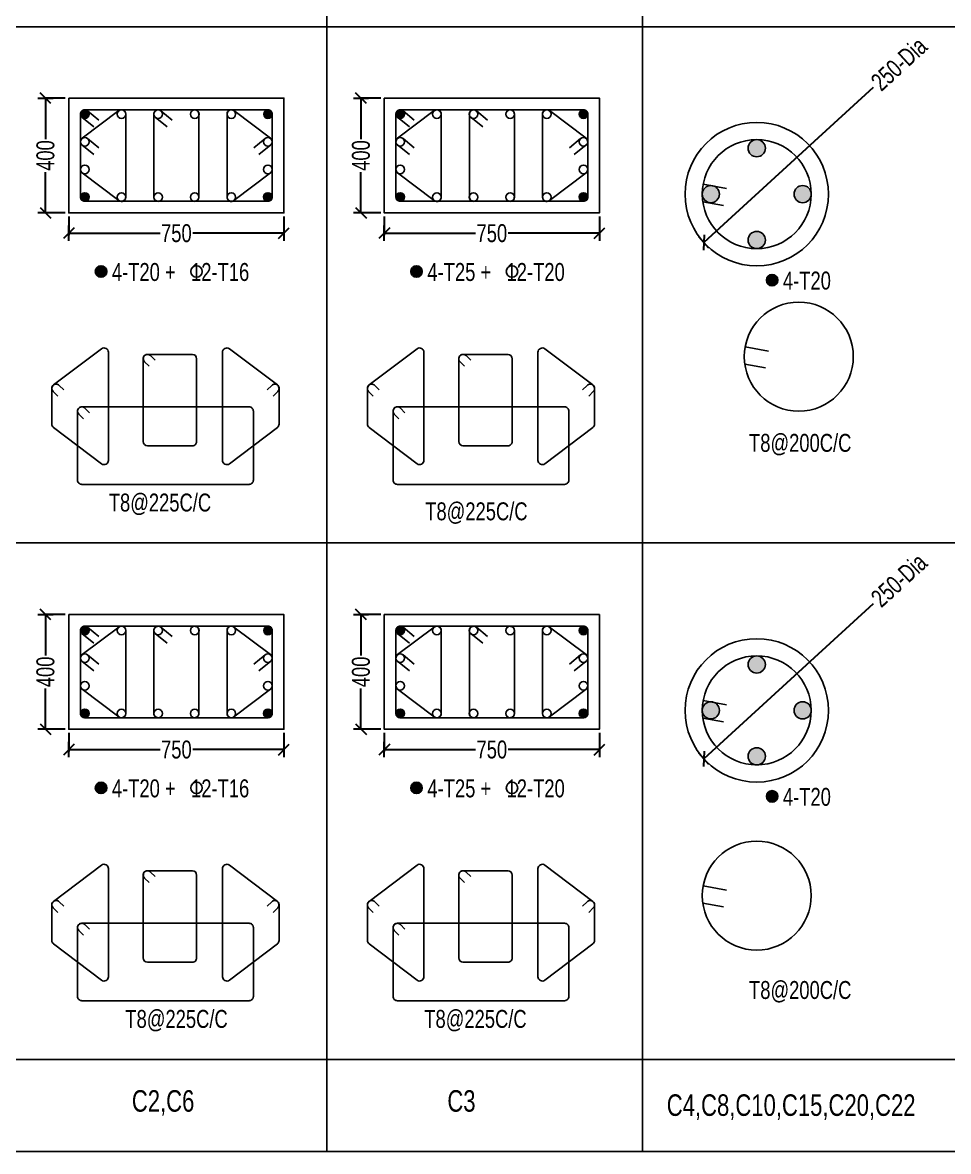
# Model space of a CAD drawing. Header units: millimetres. Extents: x 356 to 40629, y 2483 to 64847.
# Drawn here: x 21297 to 24525, y 11803 to 15738 of the extents above; entities that cross this region are included whole.
import ezdxf

# ---------------------------------------------------------------- set-up
doc = ezdxf.new("R2010")
doc.units = ezdxf.units.MM
for name, color, linetype in [('COL', 5, 'Continuous'), ('S-TIES', 3, 'Continuous'), ('Structural', 5, 'Continuous'), ('TABLE', 11, 'Continuous'), ('TXT3', 6, 'Continuous')]:
    doc.layers.add(name, color=color, linetype=linetype)
doc.layers.add('STR-COL-DIM', color=8, linetype='Continuous', lineweight=18)
doc.layers.add('STR-LEVEL TEXT', color=110, linetype='Continuous', lineweight=30)
doc.styles.add('SOBHA', font='swisscl.ttf')
doc.styles.add('sobha sed', font='swisscl.ttf')
doc.dimstyles.new('S-25', dxfattribs={"dimscale": 25, "dimtxt": 2.5, "dimasz": 1.5, "dimexe": 0.25, "dimexo": 0.5, "dimgap": 0.1, "dimtad": 0, "dimdec": 0, "dimrnd": 0.0005, "dimzin": 0, "dimdsep": 46, "dimtxsty": 'SOBHA', "dimblk": 'OBLIQUE', "dimcen": 0.09, "dimclrd": 8, "dimclre": 8, "dimclrt": 6, "dimadec": 0, "dimazin": 0, "dimtfac": 1, "dimtdec": 0, "dimtofl": 0, "dimtmove": 0, "dimatfit": 3, "dimfxl": 0.18, "dimtolj": 1, "dimtzin": 0, "dimlwd": -1, "dimlwe": -1, "dimarcsym": 0})

# ---------------------------------------------------------------- blocks, each defined once
blk = doc.blocks.new('_Oblique')
at = {"color": 0, "linetype": 'ByBlock', "lineweight": -2}
for p, q in [((-0.5, -0.5), (0.5, 0.5)), ((0, 0.71), (0, -0.71))]:
    blk.add_line(p, q, dxfattribs=at)
blk = doc.blocks.new('*D338')
at = {"layer": 'STR-LEVEL TEXT', "color": 8, "transparency": 16777216}
for p, q in [((21445.3, 13674.4), (21370.2, 13674.4)), ((21376.5, 13674.4), (21376.5, 13531.9)), ((21376.5, 13274.4), (21376.5, 13416.9)), ((21445.3, 13274.4), (21370.2, 13274.4))]:
    blk.add_line(p, q, dxfattribs=at)
at = {"layer": 'STR-LEVEL TEXT', "color": 8, "transparency": 16777216, "xscale": 37.5, "yscale": 37.5, "zscale": 37.5}
for p, rotation in [((21376.5, 13674.4), 90), ((21376.5, 13274.4), 270)]:
    blk.add_blockref('_Oblique', p, dxfattribs=dict(at, rotation=rotation))
at = {"layer": 'STR-LEVEL TEXT', "color": 6, "transparency": 16777216, "insert": (21376.5, 13474.4), "char_height": 62.5, "attachment_point": 5, "rotation": 90, "style": 'SOBHA'}
blk.add_mtext('\\A1;400', dxfattribs=at)
blk = doc.blocks.new('*D339')
at = {"layer": 'STR-LEVEL TEXT', "color": 8, "transparency": 16777216}
for p, q in [((21457.8, 13261.9), (21457.8, 13197.1)), ((22207.8, 13261.9), (22207.8, 13197.1)), ((21457.8, 13203.4), (21775.9, 13203.4)), ((22207.8, 13203.4), (21889.8, 13203.4))]:
    blk.add_line(p, q, dxfattribs=at)
at = {"layer": 'STR-LEVEL TEXT', "color": 8, "transparency": 16777216, "xscale": 37.5, "yscale": 37.5, "zscale": 37.5, "rotation": 180}
blk.add_blockref('_Oblique', (21457.8, 13203.4), dxfattribs=at)
at = {"layer": 'STR-LEVEL TEXT', "color": 8, "transparency": 16777216, "xscale": 37.5, "yscale": 37.5, "zscale": 37.5}
blk.add_blockref('_Oblique', (22207.8, 13203.4), dxfattribs=at)
at = {"layer": 'STR-LEVEL TEXT', "color": 6, "transparency": 16777216, "insert": (21832.8, 13203.4), "char_height": 62.5, "attachment_point": 5, "style": 'SOBHA'}
blk.add_mtext('\\A1;750', dxfattribs=at)
blk = doc.blocks.new('*D606')
at = {"layer": 'STR-LEVEL TEXT', "color": 8, "transparency": 16777216}
for p, q in [((21445.3, 15474.6), (21370.2, 15474.6)), ((21376.5, 15474.6), (21376.5, 15332.1)), ((21376.5, 15074.6), (21376.5, 15217.1)), ((21445.3, 15074.6), (21370.2, 15074.6))]:
    blk.add_line(p, q, dxfattribs=at)
at = {"layer": 'STR-LEVEL TEXT', "color": 8, "transparency": 16777216, "xscale": 37.5, "yscale": 37.5, "zscale": 37.5}
for p, rotation in [((21376.5, 15474.6), 90), ((21376.5, 15074.6), 270)]:
    blk.add_blockref('_Oblique', p, dxfattribs=dict(at, rotation=rotation))
at = {"layer": 'STR-LEVEL TEXT', "color": 6, "transparency": 16777216, "insert": (21376.5, 15274.6), "char_height": 62.5, "attachment_point": 5, "rotation": 90, "style": 'SOBHA'}
blk.add_mtext('\\A1;400', dxfattribs=at)
blk = doc.blocks.new('*D607')
at = {"layer": 'STR-LEVEL TEXT', "color": 8, "transparency": 16777216}
for p, q in [((21457.8, 15062.1), (21457.8, 14997.3)), ((22207.8, 15062.1), (22207.8, 14997.3)), ((21457.8, 15003.5), (21775.9, 15003.5)), ((22207.8, 15003.5), (21889.8, 15003.5))]:
    blk.add_line(p, q, dxfattribs=at)
at = {"layer": 'STR-LEVEL TEXT', "color": 8, "transparency": 16777216, "xscale": 37.5, "yscale": 37.5, "zscale": 37.5, "rotation": 180}
blk.add_blockref('_Oblique', (21457.8, 15003.5), dxfattribs=at)
at = {"layer": 'STR-LEVEL TEXT', "color": 8, "transparency": 16777216, "xscale": 37.5, "yscale": 37.5, "zscale": 37.5}
blk.add_blockref('_Oblique', (22207.8, 15003.5), dxfattribs=at)
at = {"layer": 'STR-LEVEL TEXT', "color": 6, "transparency": 16777216, "insert": (21832.8, 15003.5), "char_height": 62.5, "attachment_point": 5, "style": 'SOBHA'}
blk.add_mtext('\\A1;750', dxfattribs=at)
blk = doc.blocks.new('*D608')
at = {"layer": 'STR-LEVEL TEXT', "color": 8, "transparency": 16777216}
for p, q in [((22545.3, 13674.4), (22470.2, 13674.4)), ((22476.5, 13674.4), (22476.5, 13531.9)), ((22476.5, 13274.4), (22476.5, 13416.9)), ((22545.3, 13274.4), (22470.2, 13274.4))]:
    blk.add_line(p, q, dxfattribs=at)
at = {"layer": 'STR-LEVEL TEXT', "color": 8, "transparency": 16777216, "xscale": 37.5, "yscale": 37.5, "zscale": 37.5}
for p, rotation in [((22476.5, 13674.4), 90), ((22476.5, 13274.4), 270)]:
    blk.add_blockref('_Oblique', p, dxfattribs=dict(at, rotation=rotation))
at = {"layer": 'STR-LEVEL TEXT', "color": 6, "transparency": 16777216, "insert": (22476.5, 13474.4), "char_height": 62.5, "attachment_point": 5, "rotation": 90, "style": 'SOBHA'}
blk.add_mtext('\\A1;400', dxfattribs=at)
blk = doc.blocks.new('*D609')
at = {"layer": 'STR-LEVEL TEXT', "color": 8, "transparency": 16777216}
for p, q in [((22557.8, 13261.9), (22557.8, 13197.1)), ((23307.8, 13261.9), (23307.8, 13197.1)), ((22557.8, 13203.4), (22875.9, 13203.4)), ((23307.8, 13203.4), (22989.8, 13203.4))]:
    blk.add_line(p, q, dxfattribs=at)
at = {"layer": 'STR-LEVEL TEXT', "color": 8, "transparency": 16777216, "xscale": 37.5, "yscale": 37.5, "zscale": 37.5, "rotation": 180}
blk.add_blockref('_Oblique', (22557.8, 13203.4), dxfattribs=at)
at = {"layer": 'STR-LEVEL TEXT', "color": 8, "transparency": 16777216, "xscale": 37.5, "yscale": 37.5, "zscale": 37.5}
blk.add_blockref('_Oblique', (23307.8, 13203.4), dxfattribs=at)
at = {"layer": 'STR-LEVEL TEXT', "color": 6, "transparency": 16777216, "insert": (22932.8, 13203.4), "char_height": 62.5, "attachment_point": 5, "style": 'SOBHA'}
blk.add_mtext('\\A1;750', dxfattribs=at)
blk = doc.blocks.new('*D610')
at = {"layer": 'STR-LEVEL TEXT', "color": 8, "transparency": 16777216}
for p, q in [((22545.3, 15474.6), (22470.2, 15474.6)), ((22476.5, 15474.6), (22476.5, 15332.1)), ((22476.5, 15074.6), (22476.5, 15217.1)), ((22545.3, 15074.6), (22470.2, 15074.6))]:
    blk.add_line(p, q, dxfattribs=at)
at = {"layer": 'STR-LEVEL TEXT', "color": 8, "transparency": 16777216, "xscale": 37.5, "yscale": 37.5, "zscale": 37.5}
for p, rotation in [((22476.5, 15474.6), 90), ((22476.5, 15074.6), 270)]:
    blk.add_blockref('_Oblique', p, dxfattribs=dict(at, rotation=rotation))
at = {"layer": 'STR-LEVEL TEXT', "color": 6, "transparency": 16777216, "insert": (22476.5, 15274.6), "char_height": 62.5, "attachment_point": 5, "rotation": 90, "style": 'SOBHA'}
blk.add_mtext('\\A1;400', dxfattribs=at)
blk = doc.blocks.new('*D611')
at = {"layer": 'STR-LEVEL TEXT', "color": 8, "transparency": 16777216}
for p, q in [((22557.8, 15062.1), (22557.8, 14997.3)), ((23307.8, 15062.1), (23307.8, 14997.3)), ((22557.8, 15003.5), (22875.9, 15003.5)), ((23307.8, 15003.5), (22989.8, 15003.5))]:
    blk.add_line(p, q, dxfattribs=at)
at = {"layer": 'STR-LEVEL TEXT', "color": 8, "transparency": 16777216, "xscale": 37.5, "yscale": 37.5, "zscale": 37.5, "rotation": 180}
blk.add_blockref('_Oblique', (22557.8, 15003.5), dxfattribs=at)
at = {"layer": 'STR-LEVEL TEXT', "color": 8, "transparency": 16777216, "xscale": 37.5, "yscale": 37.5, "zscale": 37.5}
blk.add_blockref('_Oblique', (23307.8, 15003.5), dxfattribs=at)
at = {"layer": 'STR-LEVEL TEXT', "color": 6, "transparency": 16777216, "insert": (22932.8, 15003.5), "char_height": 62.5, "attachment_point": 5, "style": 'SOBHA'}
blk.add_mtext('\\A1;750', dxfattribs=at)
blk = doc.blocks.new('*D405')
at = {"layer": 'STR-LEVEL TEXT', "color": 8, "transparency": 16777216}
blk.add_line((24262.7, 15511.6), (23671.9, 14971.2), dxfattribs=at)
at = {"layer": 'STR-LEVEL TEXT', "color": 8, "transparency": 16777216, "xscale": 37.5, "yscale": 37.5, "zscale": 37.5, "rotation": 222.449243171066}
blk.add_blockref('_Oblique', (23671.9, 14971.2), dxfattribs=at)
at = {"layer": 'STR-LEVEL TEXT', "color": 6, "transparency": 16777216, "insert": (24352.6, 15593.8), "char_height": 62.5, "attachment_point": 5, "rotation": 42.4492, "style": 'SOBHA'}
blk.add_mtext('\\A1;250-Dia', dxfattribs=at)
blk = doc.blocks.new('*D413')
at = {"layer": 'STR-LEVEL TEXT', "color": 8, "transparency": 16777216}
blk.add_line((24262.7, 13711.8), (23671.9, 13171.4), dxfattribs=at)
at = {"layer": 'STR-LEVEL TEXT', "color": 8, "transparency": 16777216, "xscale": 37.5, "yscale": 37.5, "zscale": 37.5, "rotation": 222.4492431710646}
blk.add_blockref('_Oblique', (23671.9, 13171.4), dxfattribs=at)
at = {"layer": 'STR-LEVEL TEXT', "color": 6, "transparency": 16777216, "insert": (24352.6, 13794), "char_height": 62.5, "attachment_point": 5, "rotation": 42.4492, "style": 'SOBHA'}
blk.add_mtext('\\A1;250-Dia', dxfattribs=at)

msp = doc.modelspace()

# ---------------------------------------------------------------- hatches: boundary and pattern name
at = {"layer": 'S-TIES', "ltscale": 7}
h = msp.add_hatch(color=256, dxfattribs=at)
h.dxf.hatch_style = 1
edge = h.paths.add_edge_path()
edge.add_arc((21513.4, 15419.1), 15, 0, 360)
h = msp.add_hatch(color=256, dxfattribs=at)
h.dxf.hatch_style = 1
edge = h.paths.add_edge_path()
edge.add_arc((22152.3, 15419.1), 15, 0, 360)
h = msp.add_hatch(color=256, dxfattribs=at)
h.dxf.hatch_style = 1
edge = h.paths.add_edge_path()
edge.add_arc((22613.4, 15419.1), 15, 0, 360)
h = msp.add_hatch(color=256, dxfattribs=at)
h.dxf.hatch_style = 1
edge = h.paths.add_edge_path()
edge.add_arc((23252.3, 15419.1), 15, 0, 360)
h = msp.add_hatch(color=256, dxfattribs=at)
h.dxf.hatch_style = 1
edge = h.paths.add_edge_path()
edge.add_arc((23856.4, 15300), 30, 0, 360)
h = msp.add_hatch(color=256, dxfattribs=at)
h.dxf.hatch_style = 1
edge = h.paths.add_edge_path()
edge.add_arc((23696.4, 15140), 30, 0, 360)
h = msp.add_hatch(color=256, dxfattribs=at)
h.dxf.hatch_style = 1
edge = h.paths.add_edge_path()
edge.add_arc((24016.4, 15140), 30, 0, 360)
h = msp.add_hatch(color=256, dxfattribs=at)
h.dxf.hatch_style = 1
edge = h.paths.add_edge_path()
edge.add_arc((21513.5, 15130), 15, 0, 360)
h = msp.add_hatch(color=256, dxfattribs=at)
h.dxf.hatch_style = 1
edge = h.paths.add_edge_path()
edge.add_arc((22152.2, 15130), 15, 0, 360)
h = msp.add_hatch(color=256, dxfattribs=at)
h.dxf.hatch_style = 1
edge = h.paths.add_edge_path()
edge.add_arc((22613.5, 15130), 15, 0, 360)
h = msp.add_hatch(color=256, dxfattribs=at)
h.dxf.hatch_style = 1
edge = h.paths.add_edge_path()
edge.add_arc((23252.2, 15130), 15, 0, 360)
h = msp.add_hatch(color=256, dxfattribs=at)
h.dxf.hatch_style = 1
edge = h.paths.add_edge_path()
edge.add_arc((23856.4, 14980), 30, 0, 360)
h = msp.add_hatch(color=256, dxfattribs=at)
h.dxf.hatch_style = 1
edge = h.paths.add_edge_path()
edge.add_arc((21570.3, 14870.1), 20, 0, 360)
h = msp.add_hatch(color=256, dxfattribs=at)
h.dxf.hatch_style = 1
edge = h.paths.add_edge_path()
edge.add_arc((22670.3, 14870.1), 20, 0, 360)
h = msp.add_hatch(color=256, dxfattribs=at)
h.dxf.hatch_style = 1
edge = h.paths.add_edge_path()
edge.add_arc((23909.9, 14840.2), 20, 0, 360)
h = msp.add_hatch(color=256, dxfattribs=at)
h.dxf.hatch_style = 1
edge = h.paths.add_edge_path()
edge.add_arc((21513.4, 13618.9), 15, 0, 360)
h = msp.add_hatch(color=256, dxfattribs=at)
h.dxf.hatch_style = 1
edge = h.paths.add_edge_path()
edge.add_arc((22152.3, 13618.9), 15, 0, 360)
h = msp.add_hatch(color=256, dxfattribs=at)
h.dxf.hatch_style = 1
edge = h.paths.add_edge_path()
edge.add_arc((22613.4, 13618.9), 15, 0, 360)
h = msp.add_hatch(color=256, dxfattribs=at)
h.dxf.hatch_style = 1
edge = h.paths.add_edge_path()
edge.add_arc((23252.3, 13618.9), 15, 0, 360)
h = msp.add_hatch(color=256, dxfattribs=at)
h.dxf.hatch_style = 1
edge = h.paths.add_edge_path()
edge.add_arc((23856.4, 13500.2), 30, 0, 360)
h = msp.add_hatch(color=256, dxfattribs=at)
h.dxf.hatch_style = 1
edge = h.paths.add_edge_path()
edge.add_arc((21513.5, 13329.8), 15, 0, 360)
h = msp.add_hatch(color=256, dxfattribs=at)
h.dxf.hatch_style = 1
edge = h.paths.add_edge_path()
edge.add_arc((22152.2, 13329.8), 15, 0, 360)
h = msp.add_hatch(color=256, dxfattribs=at)
h.dxf.hatch_style = 1
edge = h.paths.add_edge_path()
edge.add_arc((22613.5, 13329.8), 15, 0, 360)
h = msp.add_hatch(color=256, dxfattribs=at)
h.dxf.hatch_style = 1
edge = h.paths.add_edge_path()
edge.add_arc((23252.2, 13329.8), 15, 0, 360)
h = msp.add_hatch(color=256, dxfattribs=at)
h.dxf.hatch_style = 1
edge = h.paths.add_edge_path()
edge.add_arc((23696.4, 13340.2), 30, 0, 360)
h = msp.add_hatch(color=256, dxfattribs=at)
h.dxf.hatch_style = 1
edge = h.paths.add_edge_path()
edge.add_arc((24016.4, 13340.2), 30, 0, 360)
h = msp.add_hatch(color=256, dxfattribs=at)
h.dxf.hatch_style = 1
edge = h.paths.add_edge_path()
edge.add_arc((23856.4, 13180.2), 30, 0, 360)
h = msp.add_hatch(color=256, dxfattribs=at)
h.dxf.hatch_style = 1
edge = h.paths.add_edge_path()
edge.add_arc((21570.3, 13069.9), 20, 0, 360)
h = msp.add_hatch(color=256, dxfattribs=at)
h.dxf.hatch_style = 1
edge = h.paths.add_edge_path()
edge.add_arc((22670.3, 13069.9), 20, 0, 360)
h = msp.add_hatch(color=256, dxfattribs=at)
h.dxf.hatch_style = 1
edge = h.paths.add_edge_path()
edge.add_arc((23909.9, 13040.4), 20, 0, 360)

# ---------------------------------------------------------------- linework, layer by layer
at = {"layer": 'COL', "elevation": 0}
for points in [[(21457.8, 15474.6), (22207.8, 15474.6), (22207.8, 15074.6), (21457.8, 15074.6)], [(22557.8, 15474.6), (23307.8, 15474.6), (23307.8, 15074.6), (22557.8, 15074.6)], [(21457.8, 13674.4), (22207.8, 13674.4), (22207.8, 13274.4), (21457.8, 13274.4)], [(22557.8, 13674.4), (23307.8, 13674.4), (23307.8, 13274.4), (22557.8, 13274.4)]]:
    msp.add_lwpolyline(points, close=True, dxfattribs=at)
at = {"layer": 'S-TIES', "ltscale": 7}
for p, q in [((23669.5, 15174.2, 0), (23750.6, 15159.4, 0)), ((23668.3, 15113.4, 0), (23740, 15100.3, 0)), ((23816.1, 14607.7, 0), (23897.2, 14593, 0)), ((23814.8, 14546.9, 0), (23886.6, 14533.9, 0)), ((23669.5, 13374.3, 0), (23750.6, 13359.6, 0)), ((23668.3, 13313.6, 0), (23740, 13300.5, 0)), ((23669.5, 12728.6, 0), (23750.6, 12713.9, 0)), ((23668.3, 12667.9, 0), (23740, 12654.8, 0))]:
    msp.add_line(p, q, dxfattribs=at)
at = {"layer": 'S-TIES', "ltscale": 7, "elevation": 0}
for points in [[(21656.2, 15419.1), (21656.2, 15129.6, -0.619608), (21632.2, 15117.6), (21504.4, 15214.4, -0.234772), (21498.5, 15226.3), (21498.4, 15322.7, -0.23547), (21504.4, 15334.7), (21632.2, 15431.1, -0.618942)], [(21513.5, 15115), (22152.3, 15115, 0.414214), (22167.3, 15130), (22167.3, 15419.1, 0.414214), (22152.3, 15434.1), (21513.5, 15434.1, 0.414214), (21498.5, 15419.1), (21498.5, 15130, 0.414214)], [(21769.4, 15433.7), (21896.4, 15433.7, -0.414214), (21911.4, 15418.7), (21911.4, 15130, -0.414214), (21896.4, 15115), (21769.4, 15115, -0.414214), (21754.4, 15130), (21754.4, 15418.7, -0.414214)], [(22009.4, 15419.1), (22009.5, 15129.6, 0.619608), (22033.5, 15117.6), (22161.3, 15214.4, 0.234772), (22167.2, 15226.3), (22167.2, 15322.7, 0.23547), (22161.3, 15334.7), (22033.5, 15431.1, 0.618942)], [(22756.2, 15419.1), (22756.2, 15129.6, -0.619608), (22732.2, 15117.6), (22604.4, 15214.4, -0.234772), (22598.5, 15226.3), (22598.4, 15322.7, -0.23547), (22604.4, 15334.7), (22732.2, 15431.1, -0.618942)], [(22613.5, 15115), (23252.3, 15115, 0.414214), (23267.3, 15130), (23267.3, 15419.1, 0.414214), (23252.3, 15434.1), (22613.5, 15434.1, 0.414214), (22598.5, 15419.1), (22598.5, 15130, 0.414214)], [(22869.4, 15433.7), (22996.4, 15433.7, -0.414214), (23011.4, 15418.7), (23011.4, 15130, -0.414214), (22996.4, 15115), (22869.4, 15115, -0.414214), (22854.4, 15130), (22854.4, 15418.7, -0.414214)], [(23109.4, 15419.1), (23109.5, 15129.6, 0.619608), (23133.5, 15117.6), (23261.3, 15214.4, 0.234772), (23267.2, 15226.3), (23267.2, 15322.7, 0.23547), (23261.3, 15334.7), (23133.5, 15431.1, 0.618942)], [(21596, 14588.8), (21596, 14211.9, -0.619608), (21571.9, 14199.9), (21404.7, 14326.5, -0.234772), (21398.8, 14338.5), (21398.8, 14462.7, -0.23547), (21404.7, 14474.7), (21572, 14600.8, -0.618942)], [(21993.7, 14588.8), (21993.7, 14211.9, 0.619608), (22017.8, 14199.9), (22185, 14326.5, 0.234772), (22190.9, 14338.5), (22190.9, 14462.7, 0.23547), (22185, 14474.7), (22017.7, 14600.8, 0.618942)], [(22696, 14588.8), (22696, 14211.9, -0.619608), (22671.9, 14199.9), (22504.7, 14326.5, -0.234772), (22498.8, 14338.5), (22498.8, 14462.7, -0.23547), (22504.7, 14474.7), (22672, 14600.8, -0.618942)], [(23093.7, 14588.8), (23093.7, 14211.9, 0.619608), (23117.8, 14199.9), (23285, 14326.5, 0.234772), (23290.9, 14338.5), (23290.9, 14462.7, 0.23547), (23285, 14474.7), (23117.7, 14600.8, 0.618942)], [(21732.4, 14581.3), (21888.6, 14581.3, -0.414166), (21903.6, 14566.3), (21903.6, 14277.3, -0.414262), (21888.6, 14262.2), (21732.5, 14262.2, -0.414166), (21717.5, 14277.2), (21717.4, 14566.3, -0.414262)], [(22832.4, 14581.3), (22988.6, 14581.3, -0.414166), (23003.6, 14566.3), (23003.6, 14277.3, -0.414262), (22988.6, 14262.2), (22832.5, 14262.2, -0.414166), (22817.5, 14277.2), (22817.4, 14566.3, -0.414262)], [(21503.3, 14398.2), (22086.4, 14398.2, -0.414214), (22101.4, 14383.2), (22101.4, 14143.2, -0.414214), (22086.4, 14128.2), (21503.3, 14128.2, -0.414214), (21488.3, 14143.2), (21488.3, 14383.2, -0.414214)], [(22603.3, 14398.2), (23186.4, 14398.2, -0.414214), (23201.4, 14383.2), (23201.4, 14143.2, -0.414214), (23186.4, 14128.2), (22603.3, 14128.2, -0.414214), (22588.3, 14143.2), (22588.3, 14383.2, -0.414214)], [(21656.2, 13618.9), (21656.2, 13329.4, -0.619608), (21632.2, 13317.5), (21504.4, 13414.2, -0.234772), (21498.5, 13426.2), (21498.4, 13522.5, -0.23547), (21504.4, 13534.5), (21632.2, 13630.9, -0.618942)], [(21513.5, 13314.8), (22152.3, 13314.8, 0.414214), (22167.3, 13329.8), (22167.3, 13618.9, 0.414214), (22152.3, 13633.9), (21513.5, 13633.9, 0.414214), (21498.5, 13618.9), (21498.5, 13329.8, 0.414214)], [(21769.4, 13633.5), (21896.4, 13633.5, -0.414214), (21911.4, 13618.5), (21911.4, 13329.8, -0.414214), (21896.4, 13314.8), (21769.4, 13314.8, -0.414214), (21754.4, 13329.8), (21754.4, 13618.5, -0.414214)], [(22009.4, 13618.9), (22009.5, 13329.4, 0.619608), (22033.5, 13317.5), (22161.3, 13414.2, 0.234772), (22167.2, 13426.2), (22167.2, 13522.5, 0.23547), (22161.3, 13534.5), (22033.5, 13630.9, 0.618942)], [(22756.2, 13618.9), (22756.2, 13329.4, -0.619608), (22732.2, 13317.5), (22604.4, 13414.2, -0.234772), (22598.5, 13426.2), (22598.4, 13522.5, -0.23547), (22604.4, 13534.5), (22732.2, 13630.9, -0.618942)], [(22613.5, 13314.8), (23252.3, 13314.8, 0.414214), (23267.3, 13329.8), (23267.3, 13618.9, 0.414214), (23252.3, 13633.9), (22613.5, 13633.9, 0.414214), (22598.5, 13618.9), (22598.5, 13329.8, 0.414214)], [(22869.4, 13633.5), (22996.4, 13633.5, -0.414214), (23011.4, 13618.5), (23011.4, 13329.8, -0.414214), (22996.4, 13314.8), (22869.4, 13314.8, -0.414214), (22854.4, 13329.8), (22854.4, 13618.5, -0.414214)], [(23109.4, 13618.9), (23109.5, 13329.4, 0.619608), (23133.5, 13317.5), (23261.3, 13414.2, 0.234772), (23267.2, 13426.2), (23267.2, 13522.5, 0.23547), (23261.3, 13534.5), (23133.5, 13630.9, 0.618942)], [(21596, 12788.6), (21596, 12411.7, -0.619608), (21571.9, 12399.8), (21404.7, 12526.4, -0.234772), (21398.8, 12538.3), (21398.8, 12662.5, -0.23547), (21404.7, 12674.5), (21572, 12800.6, -0.618942)], [(21993.7, 12788.6), (21993.7, 12411.7, 0.619608), (22017.8, 12399.8), (22185, 12526.4, 0.234772), (22190.9, 12538.3), (22190.9, 12662.5, 0.23547), (22185, 12674.5), (22017.7, 12800.6, 0.618942)], [(22696, 12788.6), (22696, 12411.7, -0.619608), (22671.9, 12399.8), (22504.7, 12526.4, -0.234772), (22498.8, 12538.3), (22498.8, 12662.5, -0.23547), (22504.7, 12674.5), (22672, 12800.6, -0.618942)], [(23093.7, 12788.6), (23093.7, 12411.7, 0.619608), (23117.8, 12399.8), (23285, 12526.4, 0.234772), (23290.9, 12538.3), (23290.9, 12662.5, 0.23547), (23285, 12674.5), (23117.7, 12800.6, 0.618942)], [(21732.4, 12781.2), (21888.6, 12781.2, -0.414166), (21903.6, 12766.2), (21903.6, 12477.1, -0.414262), (21888.6, 12462.1), (21732.5, 12462.1, -0.414166), (21717.5, 12477.1), (21717.4, 12766.2, -0.414262)], [(22832.4, 12781.2), (22988.6, 12781.2, -0.414166), (23003.6, 12766.2), (23003.6, 12477.1, -0.414262), (22988.6, 12462.1), (22832.5, 12462.1, -0.414166), (22817.5, 12477.1), (22817.4, 12766.2, -0.414262)], [(21503.3, 12598.1), (22086.4, 12598.1, -0.414214), (22101.4, 12583.1), (22101.4, 12343.1, -0.414214), (22086.4, 12328.1), (21503.3, 12328.1, -0.414214), (21488.3, 12343.1), (21488.3, 12583.1, -0.414214)], [(22603.3, 12598.1), (23186.4, 12598.1, -0.414214), (23201.4, 12583.1), (23201.4, 12343.1, -0.414214), (23186.4, 12328.1), (22603.3, 12328.1, -0.414214), (22588.3, 12343.1), (22588.3, 12583.1, -0.414214)]]:
    msp.add_lwpolyline(points, format="xyb", close=True, dxfattribs=at)
for points in [[(21523.5, 15430.2), (21562.3, 15398)], [(21779.1, 15430.2), (21817.9, 15398)], [(22623.5, 15430.2), (22662.3, 15398)], [(22879.1, 15430.2), (22917.9, 15398)], [(21503.4, 15407.9), (21545.6, 15374.4)], [(21759, 15407.9), (21801.2, 15374.4)], [(22603.4, 15407.9), (22645.6, 15374.4)], [(22859, 15407.9), (22901.2, 15374.4)], [(21503.5, 15311.5), (21545.6, 15278)], [(21523.5, 15333.8), (21562.3, 15301.7)], [(22142.2, 15333.8), (22103.4, 15301.7)], [(22162.2, 15311.5), (22120, 15278)], [(22603.5, 15311.5), (22645.6, 15278)], [(22623.5, 15333.8), (22662.3, 15301.7)], [(23242.2, 15333.8), (23203.4, 15301.7)], [(23262.2, 15311.5), (23220, 15278)], [(21523.5, 13630), (21562.3, 13597.9)], [(21779.1, 13630), (21817.9, 13597.9)], [(22623.5, 13630), (22662.3, 13597.9)], [(22879.1, 13630), (22917.9, 13597.9)], [(21503.4, 13607.7), (21545.6, 13574.2)], [(21759, 13607.7), (21801.2, 13574.2)], [(22603.4, 13607.7), (22645.6, 13574.2)], [(22859, 13607.7), (22901.2, 13574.2)], [(21503.5, 13511.3), (21545.6, 13477.8)], [(21523.5, 13533.7), (21562.3, 13501.5)], [(22142.2, 13533.7), (22103.4, 13501.5)], [(22162.2, 13511.3), (22120, 13477.8)], [(22603.5, 13511.3), (22645.6, 13477.8)], [(22623.5, 13533.7), (22662.3, 13501.5)], [(23242.2, 13533.7), (23203.4, 13501.5)], [(23262.2, 13511.3), (23220, 13477.8)]]:
    msp.add_lwpolyline(points, dxfattribs=at)
for points in [[(21737.8, 14539.8), (21721.8, 14555.7, -0.668178), (21732.4, 14581.3, -0.200501), (21743.1, 14576.9), (21759, 14561)], [(22837.8, 14539.8), (22821.8, 14555.7, -0.668178), (22832.4, 14581.3, -0.200501), (22843.1, 14576.9), (22859, 14561)], [(21419.1, 14436.2), (21403.2, 14452.1, -0.668178), (21413.8, 14477.7, -0.200501), (21424.4, 14473.2), (21440.3, 14457.3)], [(22170.6, 14436.2), (22186.5, 14452.1, 0.668178), (22175.9, 14477.7, 0.200501), (22165.3, 14473.2), (22149.4, 14457.3)], [(22519.1, 14436.2), (22503.2, 14452.1, -0.668178), (22513.8, 14477.7, -0.200501), (22524.4, 14473.2), (22540.3, 14457.3)], [(23270.6, 14436.2), (23286.5, 14452.1, 0.668178), (23275.9, 14477.7, 0.200501), (23265.3, 14473.2), (23249.4, 14457.3)], [(21508.6, 14356.7), (21492.7, 14372.6, -0.668178), (21503.3, 14398.2, -0.200501), (21514, 14393.8), (21529.9, 14377.8)], [(22608.6, 14356.7), (22592.7, 14372.6, -0.668178), (22603.3, 14398.2, -0.200501), (22614, 14393.8), (22629.9, 14377.8)], [(21737.8, 12739.7), (21721.8, 12755.6, -0.668178), (21732.4, 12781.2, -0.200501), (21743.1, 12776.7), (21759, 12760.8)], [(22837.8, 12739.7), (22821.8, 12755.6, -0.668178), (22832.4, 12781.2, -0.200501), (22843.1, 12776.7), (22859, 12760.8)], [(21419.1, 12636), (21403.2, 12651.9, -0.668178), (21413.8, 12677.5, -0.200501), (21424.4, 12673.1), (21440.3, 12657.2)], [(22170.6, 12636), (22186.5, 12651.9, 0.668178), (22175.9, 12677.5, 0.200501), (22165.3, 12673.1), (22149.4, 12657.2)], [(22519.1, 12636), (22503.2, 12651.9, -0.668178), (22513.8, 12677.5, -0.200501), (22524.4, 12673.1), (22540.3, 12657.2)], [(23270.6, 12636), (23286.5, 12651.9, 0.668178), (23275.9, 12677.5, 0.200501), (23265.3, 12673.1), (23249.4, 12657.2)], [(21508.6, 12556.5), (21492.7, 12572.4, -0.668178), (21503.3, 12598, -0.200501), (21514, 12593.6), (21529.9, 12577.7)], [(22608.6, 12556.5), (22592.7, 12572.4, -0.668178), (22603.3, 12598, -0.200501), (22614, 12593.6), (22629.9, 12577.7)]]:
    msp.add_lwpolyline(points, format="xyb", dxfattribs=at)
at = {"layer": 'S-TIES', "ltscale": 7}
for centre, radius in [((21513.4, 15419.1, 0), 15), ((21641.2, 15419.1, 0), 15), ((21769, 15419.1, 0), 15), ((21896.8, 15419.1, 0), 15), ((22024.5, 15419.1, 0), 15), ((22152.3, 15419.1, 0), 15), ((22613.4, 15419.1, 0), 15), ((22741.2, 15419.1, 0), 15), ((22869, 15419.1, 0), 15), ((22996.8, 15419.1, 0), 15), ((23124.5, 15419.1, 0), 15), ((23252.3, 15419.1, 0), 15), ((21513.4, 15322.7, 0), 15), ((22152.1, 15322.7, 0), 15), ((22613.4, 15322.7, 0), 15), ((23252.1, 15322.7, 0), 15), ((23856.4, 15140, 0), 190), ((23856.4, 15300, 0), 30), ((21513.5, 15226.3, 0), 15), ((22152.2, 15226.3, 0), 15), ((22613.5, 15226.3, 0), 15), ((23252.2, 15226.3, 0), 15), ((23696.4, 15140, 0), 30), ((24016.4, 15140, 0), 30), ((21513.5, 15130, 0), 15), ((21641.2, 15129.6, 0), 15), ((21769, 15129.6, 0), 15), ((21896.7, 15129.6, 0), 15), ((22024.5, 15129.6, 0), 15), ((22152.2, 15130, 0), 15), ((22613.5, 15130, 0), 15), ((22741.2, 15129.6, 0), 15), ((22869, 15129.6, 0), 15), ((22996.7, 15129.6, 0), 15), ((23124.5, 15129.6, 0), 15), ((23252.2, 15130, 0), 15), ((23856.4, 14980, 0), 30), ((21570.3, 14870.1, 0), 20), ((21903.1, 14870.1, 0), 20), ((22670.3, 14870.1, 0), 20), ((23003.1, 14870.1, 0), 20), ((23909.9, 14840.2, 0), 20), ((24003, 14573.5, 0), 190), ((21513.4, 13618.9, 0), 15), ((21641.2, 13618.9, 0), 15), ((21769, 13618.9, 0), 15), ((21896.8, 13618.9, 0), 15), ((22024.5, 13618.9, 0), 15), ((22152.3, 13618.9, 0), 15), ((22613.4, 13618.9, 0), 15), ((22741.2, 13618.9, 0), 15), ((22869, 13618.9, 0), 15), ((22996.8, 13618.9, 0), 15), ((23124.5, 13618.9, 0), 15), ((23252.3, 13618.9, 0), 15), ((21513.4, 13522.5, 0), 15), ((22152.1, 13522.5, 0), 15), ((22613.4, 13522.5, 0), 15), ((23252.1, 13522.5, 0), 15), ((23856.4, 13340.2, 0), 190), ((23856.4, 13500.2, 0), 30), ((21513.5, 13426.2, 0), 15), ((22152.2, 13426.2, 0), 15), ((22613.5, 13426.2, 0), 15), ((23252.2, 13426.2, 0), 15), ((21513.5, 13329.8, 0), 15), ((21641.2, 13329.4, 0), 15), ((21769, 13329.4, 0), 15), ((21896.7, 13329.4, 0), 15), ((22024.5, 13329.4, 0), 15), ((22152.2, 13329.8, 0), 15), ((22613.5, 13329.8, 0), 15), ((22741.2, 13329.4, 0), 15), ((22869, 13329.4, 0), 15), ((22996.7, 13329.4, 0), 15), ((23124.5, 13329.4, 0), 15), ((23252.2, 13329.8, 0), 15), ((23696.4, 13340.2, 0), 30), ((24016.4, 13340.2, 0), 30), ((23856.4, 13180.2, 0), 30), ((21570.3, 13069.9, 0), 20), ((21903.1, 13069.9, 0), 20), ((22670.3, 13069.9, 0), 20), ((23003.1, 13069.9, 0), 20), ((23909.9, 13040.4, 0), 20), ((23856.4, 12694.5, 0), 190)]:
    msp.add_circle(centre, radius, dxfattribs=at)
at = {"layer": 'Structural', "ltscale": 25}
for centre in [(23856.4, 15140, 0), (23856.4, 13340.2, 0)]:
    msp.add_circle(centre, 250, dxfattribs=at)
at = {"layer": 'TABLE', "ltscale": 10}
for p, q in [((22357.8, 19002.1, 0), (22357.8, 11802.7, 0)), ((23457.8, 19002.1, 0), (23457.8, 11802.7, 0)), ((18883.5, 15723.7, 0), (40628.8, 15723.7, 0)), ((18883.5, 13923.9, 0), (40628.8, 13923.9, 0)), ((18883.5, 12123.7, 0), (40628.8, 12123.7, 0)), ((40628.8, 11802.7, 0), (18883.5, 11802.7, 0))]:
    msp.add_line(p, q, dxfattribs=at)

# ---------------------------------------------------------------- texts
at = {"layer": 'STR-COL-DIM', "color": 6, "char_height": 62.5, "width": 636.777, "attachment_point": 1, "style": 'sobha sed'}
for s, insert in [('4-T20 +   12-T16', (21608, 14899.8, 0)), ('4-T25 +   12-T20', (22708, 14899.8, 0)), ('4-T20 ', (23947.6, 14869.9, 0)), ('4-T20 +   12-T16', (21608, 13099.6, 0)), ('4-T25 +   12-T20', (22708, 13099.6, 0)), ('4-T20 ', (23947.6, 13070.1, 0))]:
    msp.add_mtext(s, dxfattribs=dict(at, insert=insert))
at = {"layer": 'TXT3', "color": 4, "ltscale": 7, "style": 'sobha sed'}
for s, p in [('T8@200C/C', (23829.5, 14241.6, 0)), ('T8@225C/C', (21597.2, 14033.6, 0)), ('T8@225C/C', (22700.5, 14002.9, 0)), ('T8@200C/C', (23829.5, 12334.2, 0)), ('T8@225C/C', (21655, 12233.4, 0)), ('T8@225C/C', (22697.2, 12233.4, 0))]:
    msp.add_text(s, height=62.5, dxfattribs=at).set_placement(p)
at = {"layer": 'TXT3', "ltscale": 7, "style": 'sobha sed'}
for s, p in [('C2,C6', (21677.7, 11941.2, 0)), ('C3', (22777.7, 11941.2, 0)), ('C4,C8,C10,C15,C20,C22', (23542.7, 11926.6, 0))]:
    msp.add_text(s, height=75, dxfattribs=at).set_placement(p)

# ---------------------------------------------------------------- dimensions: what is measured, and where the dimension line sits
at = {"layer": 'STR-LEVEL TEXT'}
for p1, p2, picture, middle in [((24040.9, 15308.7, 0), (23671.9, 14971.2, 0), '*D405', (24352.6, 15593.8)), ((24040.9, 13508.9, 0), (23671.9, 13171.4, 0), '*D413', (24352.6, 13794, 0))]:
    dim = msp.add_diameter_dim_2p(p1=p1, p2=p2, text='250-Dia', dimstyle='S-25', dxfattribs=at)
    dim.commit()
    dim.dimension.update_dxf_attribs({"geometry": picture, "text_midpoint": middle, "dimtype": 163})
for base, p1, p2, picture, middle in [((21376.5, 15474.6, 0), (21457.8, 15074.6, 0), (21457.8, 15474.6, 0), '*D606', (21376.5, 15274.6, 0)), ((22476.5, 15474.6, 0), (22557.8, 15074.6, 0), (22557.8, 15474.6, 0), '*D610', (22476.5, 15274.6, 0)), ((21376.5, 13674.4, 0), (21457.8, 13274.4, 0), (21457.8, 13674.4, 0), '*D338', (21376.5, 13474.4, 0)), ((22476.5, 13674.4, 0), (22557.8, 13274.4, 0), (22557.8, 13674.4, 0), '*D608', (22476.5, 13474.4, 0))]:
    dim = msp.add_linear_dim(base=base, p1=p1, p2=p2, angle=90, dimstyle='S-25', dxfattribs=at)
    dim.commit()
    dim.dimension.update_dxf_attribs({"geometry": picture, "text_midpoint": middle})
for base, p1, p2, picture, middle in [((22207.8, 15003.5, 0), (21457.8, 15074.6, 0), (22207.8, 15074.6, 0), '*D607', (21832.8, 15003.5, 0)), ((23307.8, 15003.5, 0), (22557.8, 15074.6, 0), (23307.8, 15074.6, 0), '*D611', (22932.8, 15003.5, 0)), ((22207.8, 13203.4, 0), (21457.8, 13274.4, 0), (22207.8, 13274.4, 0), '*D339', (21832.8, 13203.4, 0)), ((23307.8, 13203.4, 0), (22557.8, 13274.4, 0), (23307.8, 13274.4, 0), '*D609', (22932.8, 13203.4, 0))]:
    dim = msp.add_linear_dim(base=base, p1=p1, p2=p2, dimstyle='S-25', dxfattribs=at)
    dim.commit()
    dim.dimension.update_dxf_attribs({"geometry": picture, "text_midpoint": middle})

doc.saveas('drawing.dxf')
